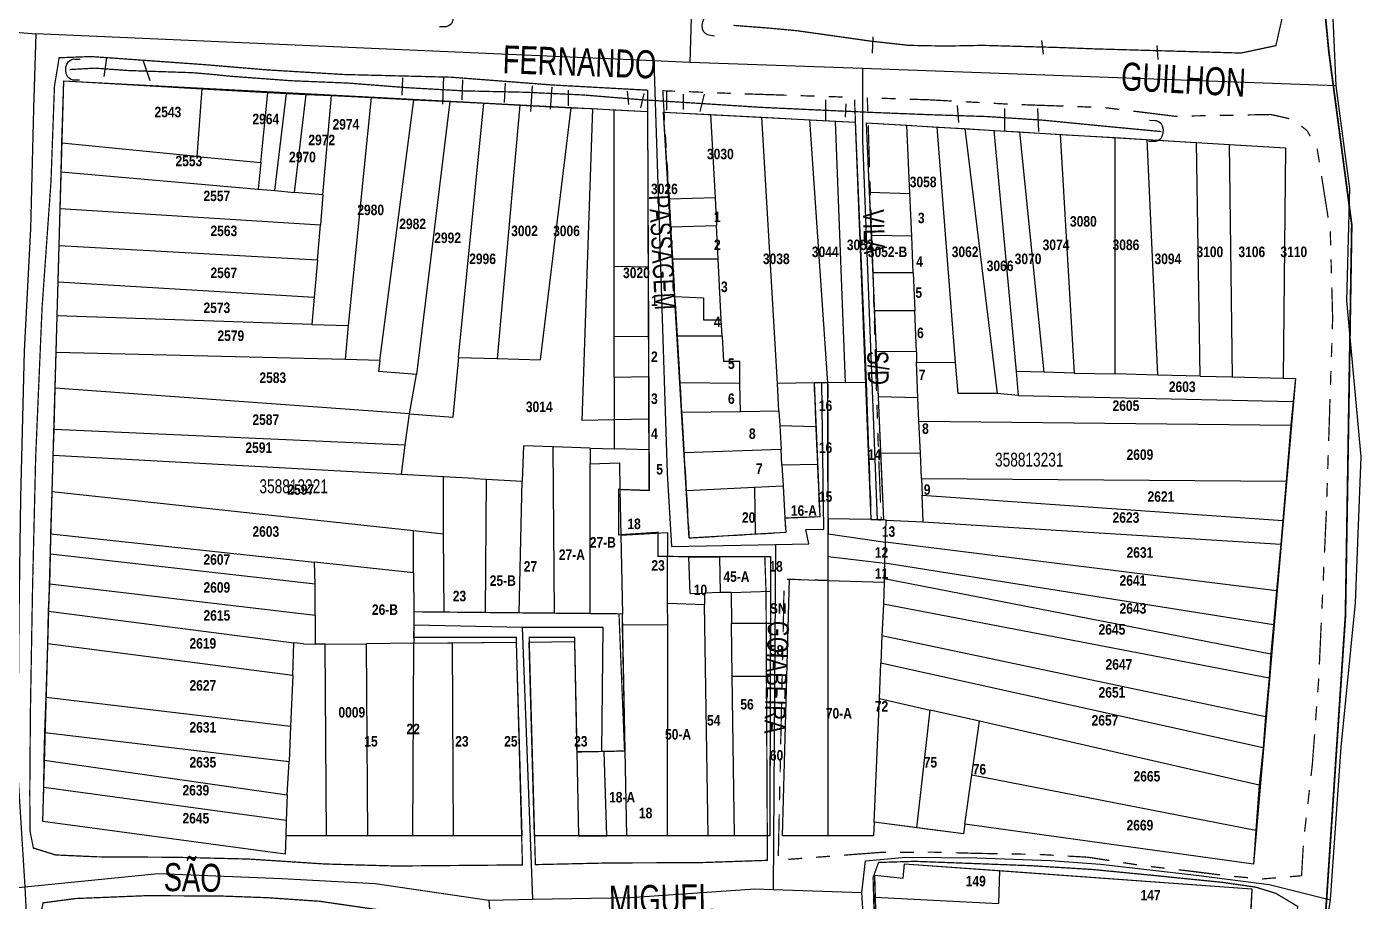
# Model space of a CAD drawing. Extents: x 201676 to 203188, y 4837754 to 4839005.
# Drawn here: x 202997.1 to 203188, y 4838181.3 to 4838306.4 of the extents above; entities that cross this region are included whole.
import ezdxf
from ezdxf.enums import TextEntityAlignment as Align

# ---------------------------------------------------------------- set-up
doc = ezdxf.new("R2010")
doc.units = 0
doc.header["$LTSCALE"] = 1.5
doc.header["$MEASUREMENT"] = 0
for name, pattern in [('PHANTOMX2', [5, 2.5, -0.5, 0.5, -0.5, 0.5, -0.5]), ('TRACO_05', [11, 7, -1, 0.5, -1, 0.5, -1]), ('TRACO_25', [8, 3, -1, 1, -1, 1, -1])]:
    doc.linetypes.add(name, pattern=pattern)
for name, color, linetype in [('CD-MALHA-LOTES', 40, 'CONTINUOUS'), ('CD_TXT_QUADRA', 7, 'CONTINUOUS'), ('HD-VALAS-DRENOS', 170, 'TRACO_05'), ('LM-LIM-SETOR-FISCAL', 7, 'CONTINUOUS'), ('RU-QUADRAS', 210, 'CONTINUOUS'), ('SV-EIXO-RUA-N-PAV', 6, 'CONTINUOUS'), ('SV-ESTIVAS', 7, 'CONTINUOUS'), ('SV-PONTE-BUEIRO', 7, 'CONTINUOUS'), ('SV-RUA-NAO-PAV-S-GUIA-C-GUIA', 7, 'PHANTOMX2'), ('SV-TXT-RUA-N-PAV-S-GUIA-C-GUIA', 7, 'CONTINUOUS'), ('SV-TXT-RUA-PAV-S-GUIA-C-GUIA', 7, 'CONTINUOUS'), ('Th_NmrPort', 7, 'CONTINUOUS')]:
    doc.layers.add(name, color=color, linetype=linetype)
doc.styles.add('3588-13-2D_TXT$0$ARIAL', font='ARIAL.TTF')
doc.styles.add('ARIAL', font='ARIAL.TTF')
doc.styles.get("Standard").update_dxf_attribs({"font": 'swisscbo.ttf'})
doc.linetypes.add('Limite', pattern='A,20,-3,[130,ltypeshp.shx,S=6.35,R=0,X=0,Y=0],-3,20', length=46)

# ---------------------------------------------------------------- blocks, each defined once
blk = doc.blocks.new('COD119', base_point=(203168.731891, 4838570.090081))
at = {"layer": 'SV-PONTE-BUEIRO'}
blk.add_lwpolyline([(203167.221891, 4838568.090081), (203167.221891, 4838568.923414), (203167.221891, 4838569.048414), (203167.347724, 4838569.381748), (203167.599391, 4838569.756748), (203167.976891, 4838569.965081), (203168.480224, 4838570.090081), (203168.983558, 4838570.090081), (203169.486891, 4838569.965081), (203169.864391, 4838569.756748), (203170.116058, 4838569.381748), (203170.241891, 4838569.048414), (203170.241891, 4838568.923414), (203170.241891, 4838568.090081)], dxfattribs=at)

msp = doc.modelspace()

# ---------------------------------------------------------------- linework, layer by layer
at = {"layer": 'CD-MALHA-LOTES', "linetype": 'Continuous'}
for p, q in [((203002.16, 4838289.74), (203002.45, 4838298.65)), ((203002.45, 4838298.65), (203022.17, 4838297.49)), ((203022.17, 4838297.49), (203021.49, 4838287.85)), ((203022.17, 4838297.49), (203031.61, 4838296.97)), ((203030.61, 4838286.96), (203031.61, 4838296.97)), ((203031.61, 4838296.97), (203034.28, 4838296.85)), ((203032.63, 4838282.96), (203034.28, 4838296.85)), ((203034.28, 4838296.85), (203037.1, 4838296.71)), ((203035.43, 4838282.71), (203037.1, 4838296.71)), ((203037.1, 4838296.71), (203040.72, 4838296.54)), ((203039.5, 4838282.36), (203040.72, 4838296.54)), ((203040.72, 4838296.54), (203046.47, 4838296.25)), ((203043.18, 4838263.66), (203046.47, 4838296.25)), ((203046.47, 4838296.25), (203052.49, 4838295.94)), ((203047.65, 4838258.68), (203052.49, 4838295.94)), ((203052.49, 4838295.94), (203057.63, 4838295.71)), ((203057.63, 4838295.71), (203052.87, 4838256.68)), ((203057.63, 4838295.71), (203062.49, 4838295.45)), ((203058.91, 4838259.09), (203062.49, 4838295.45)), ((203062.49, 4838295.45), (203067.65, 4838295.19)), ((203067.65, 4838295.19), (203064.41, 4838258.96)), ((203067.65, 4838295.19), (203075, 4838294.78)), ((203070.6, 4838258.76), (203075, 4838294.78)), ((203075, 4838294.78), (203078.07, 4838294.68)), ((203078.07, 4838294.68), (203076.5, 4838250.09)), ((203078.07, 4838294.68), (203081.13, 4838294.53)), ((203081.16, 4838272.09), (203081.13, 4838294.53)), ((203081.13, 4838294.53), (203085.9, 4838294.28)), ((203085.9, 4838294.28), (203086.01, 4838272)), ((203089.02, 4838281.74), (203088.22, 4838294.16)), ((203088.22, 4838294.16), (203094.93, 4838293.82)), ((203094.93, 4838293.82), (203095.59, 4838281.91)), ((203094.93, 4838293.82), (203102.25, 4838293.45)), ((203102.25, 4838293.45), (203109.11, 4838293.09)), ((203104.48, 4838255.36), (203102.25, 4838293.45)), ((203109.11, 4838293.09), (203112.75, 4838292.91)), ((203111.72, 4838255.48), (203109.11, 4838293.09)), ((203112.75, 4838292.91), (203114.16, 4838255.52)), ((203112.75, 4838292.91), (203115.6, 4838292.74)), ((203115.6, 4838292.74), (203117.16, 4838255.57)), ((203117.23, 4838292.65), (203123, 4838292.3)), ((203117.66, 4838282.75), (203117.23, 4838292.65)), ((203123, 4838292.3), (203127.34, 4838292.04)), ((203123.45, 4838282.54), (203123, 4838292.3)), ((203127.34, 4838292.04), (203131.31, 4838291.84)), ((203129.97, 4838258.38), (203127.34, 4838292.04)), ((203131.31, 4838291.84), (203135.93, 4838253.93)), ((203131.31, 4838291.84), (203135.47, 4838291.56)), ((203135.47, 4838291.56), (203139.1, 4838291.36)), ((203138.66, 4838257.08), (203135.47, 4838291.56)), ((203139.1, 4838291.36), (203142.61, 4838256.98)), ((203139.1, 4838291.36), (203144.93, 4838291)), ((203144.93, 4838291), (203146.93, 4838256.86)), ((203144.93, 4838291), (203152.77, 4838290.53)), ((203152.79, 4838256.73), (203152.77, 4838290.53)), ((203152.77, 4838290.53), (203157.34, 4838290.26)), ((203157.34, 4838290.26), (203158.82, 4838256.58)), ((203157.34, 4838290.26), (203164.43, 4838289.83)), ((203002.08, 4838285.64), (203002.16, 4838289.74)), ((203021.49, 4838287.85), (203002.16, 4838289.74)), ((203164.43, 4838289.83), (203169.09, 4838289.56)), ((203164.95, 4838256.43), (203164.43, 4838289.83)), ((203169.09, 4838289.56), (203169.5, 4838256.31)), ((203169.09, 4838289.56), (203177.16, 4838289.08)), ((203177.16, 4838289.08), (203176.79, 4838256.13)), ((203021.49, 4838287.85), (203030.61, 4838286.96)), ((203030.61, 4838286.96), (203030.24, 4838283.17)), ((203001.94, 4838280.41), (203002.08, 4838285.64)), ((203002.08, 4838285.64), (203030.24, 4838283.17)), ((203030.24, 4838283.17), (203032.63, 4838282.96)), ((203032.63, 4838282.96), (203035.43, 4838282.71)), ((203039.5, 4838282.36), (203035.43, 4838282.71)), ((203117.97, 4838276.55), (203117.66, 4838282.75)), ((203117.66, 4838282.75), (203123.45, 4838282.54)), ((203039.5, 4838282.36), (203039.15, 4838278.06)), ((203095.59, 4838281.91), (203089.02, 4838281.74)), ((203089.25, 4838277.78), (203089.02, 4838281.74)), ((203095.59, 4838281.91), (203095.79, 4838277.96)), ((203123.7, 4838276.46), (203123.45, 4838282.54)), ((203001.8, 4838275.05), (203001.94, 4838280.41)), ((203001.94, 4838280.41), (203039.15, 4838278.06)), ((203038.71, 4838273), (203039.15, 4838278.06)), ((203089.25, 4838277.78), (203095.79, 4838277.96)), ((203089.52, 4838273.21), (203089.25, 4838277.78)), ((203096.03, 4838273.21), (203095.79, 4838277.96)), ((203001.65, 4838269.93), (203001.8, 4838275.05)), ((203038.71, 4838273), (203001.8, 4838275.05)), ((203123.7, 4838276.46), (203117.97, 4838276.55)), ((203118.16, 4838271.19), (203117.97, 4838276.55)), ((203123.91, 4838271.18), (203123.7, 4838276.46)), ((203089.52, 4838273.21), (203096.03, 4838273.21)), ((203089.84, 4838267.83), (203089.52, 4838273.21)), ((203096.47, 4838264.49), (203096.03, 4838273.21)), ((203038.71, 4838273), (203038.24, 4838267.73)), ((203081.16, 4838262.15), (203081.16, 4838272.09)), ((203086.01, 4838272), (203081.16, 4838272.09)), ((203086.01, 4838272), (203086.05, 4838262.07)), ((203123.91, 4838271.18), (203118.16, 4838271.19)), ((203118.39, 4838265.81), (203118.16, 4838271.19)), ((203123.91, 4838271.18), (203124.13, 4838265.8)), ((203001.52, 4838265.07), (203001.65, 4838269.93)), ((203001.65, 4838269.93), (203038.24, 4838267.73)), ((203038.24, 4838267.73), (203037.9, 4838263.83)), ((203089.84, 4838267.83), (203093.93, 4838267.63)), ((203090.18, 4838262.16), (203089.84, 4838267.83)), ((203093.93, 4838267.63), (203093.93, 4838264.49)), ((203118.39, 4838265.81), (203124.13, 4838265.8)), ((203118.64, 4838259.94), (203118.39, 4838265.81)), ((203124.37, 4838259.92), (203124.13, 4838265.8)), ((203001.37, 4838259.82), (203001.52, 4838265.07)), ((203037.9, 4838263.83), (203001.52, 4838265.07)), ((203037.9, 4838263.83), (203043.18, 4838263.66)), ((203042.73, 4838258.79), (203043.18, 4838263.66)), ((203093.93, 4838264.49), (203096.47, 4838264.49)), ((203096.59, 4838262.16), (203096.47, 4838264.49)), ((203081.16, 4838256.28), (203081.16, 4838262.15)), ((203081.16, 4838262.15), (203086.05, 4838262.07)), ((203086.05, 4838262.07), (203086.07, 4838256.37)), ((203096.59, 4838262.16), (203090.18, 4838262.16)), ((203090.58, 4838255.47), (203090.18, 4838262.16)), ((203096.59, 4838262.16), (203096.77, 4838258.51)), ((203001.22, 4838254.72), (203001.37, 4838259.82)), ((203042.73, 4838258.79), (203001.37, 4838259.82)), ((203124.37, 4838259.92), (203118.64, 4838259.94)), ((203118.93, 4838253.45), (203118.64, 4838259.94)), ((203124.37, 4838259.92), (203124.37, 4838258.4)), ((203047.65, 4838258.68), (203042.73, 4838258.79)), ((203047.65, 4838258.68), (203047.44, 4838257.07)), ((203058.91, 4838259.09), (203058.07, 4838250.55)), ((203058.91, 4838259.09), (203064.41, 4838258.96)), ((203064.41, 4838258.96), (203070.6, 4838258.76)), ((203099.1, 4838258.51), (203096.77, 4838258.51)), ((203099.14, 4838255.37), (203099.1, 4838258.51)), ((203124.37, 4838258.4), (203129.97, 4838258.38)), ((203124.59, 4838253.34), (203124.37, 4838258.4)), ((203130.32, 4838253.92), (203129.97, 4838258.38)), ((203052.87, 4838256.68), (203047.44, 4838257.07)), ((203051.86, 4838251.01), (203052.87, 4838256.68)), ((203081.16, 4838256.28), (203086.07, 4838256.37)), ((203081.16, 4838256.28), (203081.16, 4838250.19)), ((203086.07, 4838256.37), (203086.09, 4838250.29)), ((203142.61, 4838256.98), (203138.66, 4838257.08)), ((203138.96, 4838253.64), (203138.66, 4838257.08)), ((203146.93, 4838256.86), (203142.61, 4838256.98)), ((203146.93, 4838256.86), (203152.79, 4838256.73)), ((203158.82, 4838256.58), (203152.79, 4838256.73)), ((203164.95, 4838256.43), (203158.82, 4838256.58)), ((203164.95, 4838256.43), (203169.5, 4838256.31)), ((203169.5, 4838256.31), (203176.79, 4838256.13)), ((203176.79, 4838256.13), (203178.57, 4838256.09)), ((203178.57, 4838256.09), (203178.26, 4838252.78)), ((203001.05, 4838248.84), (203001.22, 4838254.72)), ((203051.86, 4838251.01), (203001.22, 4838254.72)), ((203099.14, 4838255.37), (203090.58, 4838255.47)), ((203090.83, 4838251.22), (203090.58, 4838255.47)), ((203099.19, 4838251.33), (203099.14, 4838255.37)), ((203109.74, 4838255.45), (203104.48, 4838255.36)), ((203104.7, 4838251.41), (203104.48, 4838255.36)), ((203111.72, 4838255.48), (203109.74, 4838255.45)), ((203109.74, 4838255.45), (203110, 4838249.2)), ((203114.16, 4838255.52), (203111.72, 4838255.48)), ((203111.75, 4838236.02), (203111.72, 4838255.48)), ((203114.16, 4838255.52), (203117.16, 4838255.57)), ((203117.16, 4838255.57), (203117.83, 4838235.9)), ((203124.59, 4838253.34), (203118.93, 4838253.45)), ((203119.28, 4838245.34), (203118.93, 4838253.45)), ((203124.73, 4838249.98), (203124.59, 4838253.34)), ((203135.93, 4838253.93), (203130.32, 4838253.92)), ((203138.96, 4838253.64), (203135.93, 4838253.93)), ((203138.96, 4838253.64), (203178.26, 4838252.78)), ((203178.26, 4838252.78), (203177.91, 4838249.4)), ((203051.25, 4838246.61), (203051.86, 4838251.01)), ((203051.86, 4838251.01), (203058.07, 4838250.55)), ((203081.16, 4838250.19), (203076.5, 4838250.09)), ((203086.09, 4838250.29), (203081.16, 4838250.19)), ((203081.16, 4838250.19), (203081.16, 4838246.03)), ((203086.09, 4838250.29), (203086.11, 4838245.87)), ((203099.19, 4838251.33), (203090.83, 4838251.22)), ((203091.17, 4838245.45), (203090.83, 4838251.22)), ((203104.7, 4838251.41), (203099.19, 4838251.33)), ((203104.7, 4838251.41), (203104.82, 4838249.37)), ((203000.94, 4838245.08), (203001.05, 4838248.84)), ((203001.05, 4838248.84), (203051.25, 4838246.61)), ((203104.82, 4838249.37), (203105.02, 4838245.93)), ((203104.82, 4838249.37), (203110, 4838249.2)), ((203110, 4838249.2), (203110.23, 4838243.79)), ((203124.73, 4838249.98), (203177.91, 4838249.4)), ((203124.93, 4838245.42), (203124.73, 4838249.98)), ((203177.91, 4838249.4), (203177.22, 4838241.38)), ((203050.74, 4838242.35), (203051.25, 4838246.61)), ((203068.17, 4838246.45), (203068, 4838241.4)), ((203072.43, 4838246.31), (203068.17, 4838246.45)), ((203000.76, 4838239.89), (203000.94, 4838245.08)), ((203050.74, 4838242.35), (203000.94, 4838245.08)), ((203077.7, 4838246.14), (203072.43, 4838246.31)), ((203072.62, 4838222.52), (203072.43, 4838246.31)), ((203077.7, 4838246.14), (203077.7, 4838243.86)), ((203077.7, 4838246.14), (203081.16, 4838246.03)), ((203086.11, 4838245.87), (203081.16, 4838246.03)), ((203086.11, 4838245.87), (203086.13, 4838240.06)), ((203105.02, 4838245.93), (203091.17, 4838245.45)), ((203091.49, 4838240.08), (203091.17, 4838245.45)), ((203105.14, 4838243.7), (203105.02, 4838245.93)), ((203124.93, 4838245.42), (203119.28, 4838245.34)), ((203119.69, 4838235.86), (203119.28, 4838245.34)), ((203125.09, 4838241.78), (203124.93, 4838245.42)), ((203077.7, 4838243.86), (203081.89, 4838244.03)), ((203077.7, 4838222.47), (203077.7, 4838243.86)), ((203081.89, 4838244.03), (203081.97, 4838240.23)), ((203110.23, 4838243.79), (203105.14, 4838243.7)), ((203105.14, 4838243.7), (203105.31, 4838240.75)), ((203110.23, 4838243.79), (203110.54, 4838236.31)), ((203056.74, 4838242.02), (203050.74, 4838242.35)), ((203056.72, 4838233.83), (203056.74, 4838242.02)), ((203061.16, 4838241.77), (203056.74, 4838242.02)), ((203061.16, 4838241.77), (203062.82, 4838241.68)), ((203062.82, 4838241.68), (203062.71, 4838222.62)), ((203062.82, 4838241.68), (203068, 4838241.4)), ((203067.58, 4838222.57), (203068, 4838241.4)), ((203101.23, 4838240.55), (203105.31, 4838240.75)), ((203105.31, 4838240.75), (203105.57, 4838236.13)), ((203125.09, 4838241.78), (203177.22, 4838241.38)), ((203125.09, 4838241.78), (203125.21, 4838239.42)), ((203177.22, 4838241.38), (203176.76, 4838235.78)), ((203000.6, 4838233.86), (203000.76, 4838239.89)), ((203052.47, 4838234.29), (203000.76, 4838239.89)), ((203081.97, 4838240.23), (203082.1, 4838233.69)), ((203086.13, 4838240.06), (203081.97, 4838240.23)), ((203091.49, 4838240.08), (203101.23, 4838240.55)), ((203091.89, 4838233.27), (203091.49, 4838240.08)), ((203101.23, 4838240.55), (203101.32, 4838233.82)), ((203125.21, 4838239.42), (203176.76, 4838235.78)), ((203125.33, 4838235.58), (203125.21, 4838239.42)), ((203110.54, 4838236.31), (203105.57, 4838236.13)), ((203105.57, 4838236.13), (203105.69, 4838234.07)), ((203117.83, 4838235.9), (203111.75, 4838236.02)), ((203111.75, 4838236.02), (203111.75, 4838233.88)), ((203119.69, 4838235.86), (203117.83, 4838235.9)), ((203120.04, 4838235.82), (203119.69, 4838235.86)), ((203119.94, 4838232.68), (203120.04, 4838235.82)), ((203120.04, 4838235.82), (203125.33, 4838235.58)), ((203125.33, 4838235.58), (203176.47, 4838232.38)), ((203176.76, 4838235.78), (203176.47, 4838232.38)), ((203000.55, 4838230.96), (203000.6, 4838233.86)), ((203000.6, 4838233.86), (203038.31, 4838229.82)), ((203052.46, 4838228.3), (203052.47, 4838234.29)), ((203056.72, 4838233.83), (203052.47, 4838234.29)), ((203056.82, 4838222.68), (203056.72, 4838233.83)), ((203082.1, 4838233.69), (203088.77, 4838234.08)), ((203082.1, 4838233.69), (203082.33, 4838222.4)), ((203088.77, 4838234.08), (203088.77, 4838230.66)), ((203101.32, 4838233.82), (203091.89, 4838233.27)), ((203105.69, 4838234.07), (203101.32, 4838233.82)), ((203111.75, 4838230.61), (203111.75, 4838233.88)), ((203111.75, 4838233.88), (203119.94, 4838232.68)), ((203119.85, 4838229.67), (203119.94, 4838232.68)), ((203175.86, 4838225.71), (203119.94, 4838232.68)), ((203176.47, 4838232.38), (203175.86, 4838225.71)), ((203000.43, 4838226.67), (203000.55, 4838230.96)), ((203038.38, 4838226.65), (203000.55, 4838230.96)), ((203052.46, 4838228.3), (203038.31, 4838229.82)), ((203038.38, 4838226.65), (203038.31, 4838229.82)), ((203088.77, 4838230.66), (203091.84, 4838230.6)), ((203088.79, 4838223.93), (203088.77, 4838230.66)), ((203091.84, 4838230.6), (203096.2, 4838230.6)), ((203092, 4838225.33), (203091.84, 4838230.6)), ((203096.2, 4838230.6), (203103.52, 4838230.61)), ((203096.2, 4838230.6), (203096.29, 4838225.46)), ((203103.52, 4838230.61), (203103.5, 4838225.65)), ((203111.75, 4838227.21), (203111.75, 4838230.61)), ((203111.75, 4838230.61), (203119.85, 4838229.67)), ((203119.77, 4838227.49), (203119.85, 4838229.67)), ((203175.44, 4838220.86), (203119.85, 4838229.67)), ((203052.46, 4838228.3), (203052.51, 4838222.72)), ((203105.24, 4838190.67), (203106.23, 4838227.37)), ((203106.23, 4838227.37), (203111.75, 4838227.21)), ((203119.77, 4838227.49), (203119.76, 4838226.98)), ((203119.77, 4838227.49), (203175.04, 4838216.69)), ((203000.28, 4838222.8), (203000.43, 4838226.67)), ((203038.38, 4838222.21), (203000.43, 4838226.67)), ((203038.38, 4838222.21), (203038.38, 4838226.65)), ((203092, 4838225.33), (203094.05, 4838225.39)), ((203096.29, 4838225.46), (203094.05, 4838225.39)), ((203094.05, 4838225.39), (203094.08, 4838223.77)), ((203097.88, 4838225.5), (203096.29, 4838225.46)), ((203097.88, 4838225.5), (203103.5, 4838225.65)), ((203097.88, 4838225.5), (203097.94, 4838221.05)), ((203103.5, 4838225.65), (203103.49, 4838221.04)), ((203111.75, 4838190.69), (203111.75, 4838227.21)), ((203111.75, 4838227.21), (203119.76, 4838226.98)), ((203119.76, 4838226.98), (203119.66, 4838223.79)), ((203175.86, 4838225.71), (203175.44, 4838220.86)), ((203088.8, 4838220.89), (203088.79, 4838223.93)), ((203088.79, 4838223.93), (203094.08, 4838223.77)), ((203094.61, 4838190.7), (203094.08, 4838223.77)), ((203119.66, 4838223.79), (203119.43, 4838219.27)), ((203174.83, 4838213.25), (203119.66, 4838223.79)), ((203000.16, 4838218.15), (203000.28, 4838222.8)), ((203000.28, 4838222.8), (203035.32, 4838218.3)), ((203038.38, 4838222.21), (203038.39, 4838218.08)), ((203052.51, 4838222.72), (203052.5, 4838218.22)), ((203056.82, 4838222.68), (203052.51, 4838222.72)), ((203062.71, 4838222.62), (203056.82, 4838222.68)), ((203067.58, 4838222.57), (203062.71, 4838222.62)), ((203072.62, 4838222.52), (203067.58, 4838222.57)), ((203077.7, 4838222.47), (203072.62, 4838222.52)), ((203082.33, 4838222.4), (203077.7, 4838222.47)), ((203082.36, 4838220.86), (203082.33, 4838222.4)), ((203082.36, 4838220.86), (203088.8, 4838220.89)), ((203082.73, 4838202.82), (203082.36, 4838220.86)), ((203088.76, 4838190.69), (203088.8, 4838220.89)), ((203103.49, 4838221.04), (203097.94, 4838221.05)), ((203098.04, 4838213.52), (203097.94, 4838221.05)), ((203103.49, 4838221.04), (203103.47, 4838213.52)), ((203175.44, 4838220.86), (203175.04, 4838216.69)), ((202999.93, 4838210.51), (203000.16, 4838218.15)), ((203035.2, 4838213.59), (203000.16, 4838218.15)), ((203035.2, 4838213.59), (203035.32, 4838218.3)), ((203036.7, 4838218.13), (203035.32, 4838218.3)), ((203036.7, 4838218.13), (203038.39, 4838218.08)), ((203039.81, 4838218.09), (203038.39, 4838218.08)), ((203039.81, 4838218.09), (203045.69, 4838218.15)), ((203039.99, 4838190.69), (203039.81, 4838218.09)), ((203052.5, 4838218.22), (203045.69, 4838218.15)), ((203045.69, 4838218.15), (203045.87, 4838190.69)), ((203052.37, 4838190.69), (203052.5, 4838218.22)), ((203052.5, 4838218.22), (203058.02, 4838218.28)), ((203058.02, 4838218.28), (203067.15, 4838218.38)), ((203058.19, 4838190.69), (203058.02, 4838218.28)), ((203067.15, 4838218.38), (203067.92, 4838190.69)), ((203069, 4838218.39), (203075.49, 4838218.46)), ((203069.77, 4838190.69), (203069, 4838218.39)), ((203075.49, 4838218.46), (203075.81, 4838202.67)), ((203119.43, 4838219.27), (203119.3, 4838215.36)), ((203174.31, 4838207.7), (203119.43, 4838219.27)), ((203175.04, 4838216.69), (203174.83, 4838213.25)), ((203119.11, 4838210.32), (203119.3, 4838215.36)), ((203173.93, 4838203.25), (203119.3, 4838215.36)), ((203035.2, 4838213.59), (203034.88, 4838206.35)), ((203098.04, 4838213.52), (203103.47, 4838213.52)), ((203098.34, 4838190.69), (203098.04, 4838213.52)), ((203103.47, 4838213.52), (203103.41, 4838190.69)), ((203174.83, 4838213.25), (203174.31, 4838207.7)), ((202999.75, 4838205.46), (202999.93, 4838210.51)), ((202999.93, 4838210.51), (203034.88, 4838206.35)), ((203118.34, 4838192.62), (203119.11, 4838210.32)), ((203119.11, 4838210.32), (203126.32, 4838208.67)), ((203124.43, 4838191.83), (203126.32, 4838208.67)), ((203133.39, 4838207.06), (203126.32, 4838208.67)), ((203034.88, 4838206.35), (203034.66, 4838201.31)), ((203132.3, 4838199.4), (203133.39, 4838207.06)), ((203173.4, 4838197.94), (203133.39, 4838207.06)), ((203174.31, 4838207.7), (203173.93, 4838203.25)), ((202999.64, 4838201.49), (202999.75, 4838205.46)), ((202999.75, 4838205.46), (203034.66, 4838201.31)), ((203079.74, 4838202.75), (203075.81, 4838202.67)), ((203075.81, 4838202.67), (203076.06, 4838190.69)), ((203079.74, 4838202.75), (203082.73, 4838202.82)), ((203080.1, 4838190.69), (203079.74, 4838202.75)), ((203082.97, 4838190.69), (203082.73, 4838202.82)), ((203173.93, 4838203.25), (203173.4, 4838197.94)), ((202999.57, 4838197.58), (202999.64, 4838201.49)), ((202999.64, 4838201.49), (203034.4, 4838196.53)), ((203034.4, 4838196.53), (203034.66, 4838201.31)), ((203131.3, 4838192.36), (203132.3, 4838199.4)), ((203132.3, 4838199.4), (203172.89, 4838191.5)), ((202999.46, 4838192.72), (202999.57, 4838197.58)), ((203034.24, 4838192.89), (202999.57, 4838197.58)), ((203173.4, 4838197.94), (203172.89, 4838191.5)), ((203034.4, 4838196.53), (203034.24, 4838192.89)), ((203034.24, 4838192.89), (203034.2, 4838190.68)), ((203034.09, 4838188.04), (202999.46, 4838192.72)), ((203118.34, 4838192.62), (203118.24, 4838190.69)), ((203124.43, 4838191.83), (203118.34, 4838192.62)), ((203131.1, 4838190.96), (203124.43, 4838191.83)), ((203131.3, 4838192.36), (203131.1, 4838190.96)), ((203172.56, 4838186.63), (203131.3, 4838192.36)), ((203172.89, 4838191.5), (203172.56, 4838186.63)), ((203034.2, 4838190.68), (203034.09, 4838188.04)), ((203039.99, 4838190.69), (203034.2, 4838190.68)), ((203045.87, 4838190.69), (203039.99, 4838190.69)), ((203052.37, 4838190.69), (203045.87, 4838190.69)), ((203058.19, 4838190.69), (203052.37, 4838190.69)), ((203067.92, 4838190.69), (203058.19, 4838190.69)), ((203076.06, 4838190.69), (203069.77, 4838190.69)), ((203076.06, 4838190.69), (203080.1, 4838190.69)), ((203082.97, 4838190.69), (203080.1, 4838190.69)), ((203088.76, 4838190.69), (203082.97, 4838190.69)), ((203094.61, 4838190.7), (203088.76, 4838190.69)), ((203098.34, 4838190.69), (203094.61, 4838190.7)), ((203103.41, 4838190.69), (203098.34, 4838190.69)), ((203111.75, 4838190.69), (203105.24, 4838190.67)), ((203118.24, 4838190.69), (203111.75, 4838190.69)), ((203122.49, 4838184.61), (203122.65, 4838186.69)), ((203122.65, 4838186.69), (203136.24, 4838185.7)), ((203136.24, 4838185.7), (203136.11, 4838181)), ((203136.24, 4838185.7), (203172.31, 4838183.09)), ((203118.41, 4838185.04), (203122.49, 4838184.61)), ((203118.49, 4838181.9), (203118.41, 4838185.04)), ((203118.49, 4838181.9), (203136.11, 4838181)), ((203118.64, 4838176.76), (203118.49, 4838181.9)), ((203172.31, 4838183.09), (203172.09, 4838178.71))]:
    msp.add_line(p, q, dxfattribs=at)
at = {"layer": 'HD-VALAS-DRENOS', "const_width": 0.18}
for points in [[(203098.21, 4838306.59), (203103.25, 4838306.2), (203107.24, 4838305.83), (203112.58, 4838305.08), (203117.86, 4838304.33), (203123.29, 4838303.73), (203128.49, 4838303.63), (203133.85, 4838303.73), (203139.55, 4838303.57), (203144.54, 4838303.43), (203149.79, 4838303.23), (203155.34, 4838303.07), (203160.69, 4838302.92), (203165.69, 4838302.78), (203170.78, 4838302.63), (203175.77, 4838303.69), (203176.91, 4838308.72)], [(203159.4, 4838291.4), (203151.02, 4838292.19), (203142.59, 4838293.02), (203134.45, 4838293.55), (203126.33, 4838293.81), (203118.26, 4838294.13), (203110.02, 4838294.5), (203102.02, 4838294.87), (203093.64, 4838295.41), (203085, 4838295.96), (203076.66, 4838296.64), (203068.57, 4838297.02), (203059.67, 4838297.22), (203051.51, 4838297.68), (203043.04, 4838298.34), (203034.97, 4838298.67), (203026.2, 4838299.32), (203023.78, 4838299.57), (203020.88, 4838299.82), (203011.68, 4838300.13), (203006.89, 4838300.47), (203003.28, 4838300.27)]]:
    msp.add_lwpolyline(points, dxfattribs=at)
at = {"layer": 'LM-LIM-SETOR-FISCAL', "linetype": 'Limite', "ltscale": 0.1}
msp.add_lwpolyline([(202799.42, 4837832.96, 0.25, 0.25, 0), (202822.48, 4837825.27, 0.25, 0.25, 0), (202824.7, 4837758.45, 0.25, 0.25, 0), (202914.71, 4837762.4, 0.25, 0.25, 0), (202953.65, 4837763.77, 0.25, 0.25, 0), (202989.93, 4837766.03, 0.25, 0.25, 0), (203012.38, 4837766.56, 0.25, 0.25, 0), (203010.37, 4837849.35, 0.25, 0.25, 0), (203009.91, 4837875.52, 0.25, 0.25, 0), (203008.2, 4837936.4, 0.25, 0.25, 0), (202997.46, 4838050.61, 0.25, 0.25, 0), (203028.27, 4838050.42, 0.25, 0.25, 0), (203045.71, 4838049.96, 0.25, 0.25, 0), (203178.43, 4838048.09, 0.25, 0.25, 0), (203176.19, 4838104.34, 0.25, 0.25, 0), (203180.45, 4838134.11, 0.25, 0.25, 0), (203181.83, 4838151.18, 0.25, 0.25, 0), (203182.74, 4838177.35, 0.25, 0.25, 0), (203185.72, 4838222.21, 0.25, 0.25, 0), (203186.62, 4838278.08, 0.25, 0.25, 0), (203183.34, 4838302.84, 0.25, 0.25, 0), (203180.94, 4838327.88, 0.25, 0.25, 0)], format="xyseb", dxfattribs=at)
at = {"layer": 'RU-QUADRAS', "color": 6, "linetype": 'Continuous'}
for points in [[(202999.46, 4838192.72), (203002.45, 4838298.65), (203085.9, 4838294.28), (203086.13, 4838240.06), (203081.97, 4838240.23), (203082.1, 4838233.69), (203088.77, 4838234.08), (203088.77, 4838230.66), (203103.52, 4838230.61), (203103.41, 4838190.69), (203069.77, 4838190.69), (203069, 4838218.39), (203075.49, 4838218.46), (203075.81, 4838202.67), (203082.73, 4838202.82), (203082.33, 4838222.4), (203052.51, 4838222.72), (203052.5, 4838218.22), (203067.15, 4838218.38), (203067.92, 4838190.69), (203034.2, 4838190.68), (203034.09, 4838188.04)], [(203088.22, 4838294.16), (203115.6, 4838292.74), (203117.83, 4838235.9), (203119.69, 4838235.86), (203117.23, 4838292.65), (203177.16, 4838289.08), (203176.79, 4838256.13), (203178.57, 4838256.09), (203172.56, 4838186.63), (203131.3, 4838192.36), (203131.1, 4838190.96), (203118.34, 4838192.62), (203118.24, 4838190.69), (203105.24, 4838190.67), (203106.23, 4838227.37), (203111.75, 4838227.21), (203111.72, 4838255.48), (203109.74, 4838255.45), (203110.54, 4838236.31), (203105.57, 4838236.13), (203105.69, 4838234.07), (203091.89, 4838233.27)]]:
    msp.add_lwpolyline(points, close=True, dxfattribs=at)
msp.add_lwpolyline([(203120.02, 4838128.3), (203118.41, 4838185.04), (203122.49, 4838184.61), (203122.65, 4838186.69), (203172.31, 4838183.09, -0.011571), (203165.44, 4838082.28)], format="xyb", dxfattribs=at)
at = {"layer": 'SV-EIXO-RUA-N-PAV'}
for points in [[(203179.47, 4838048.88), (203178.9, 4838056.35), (203176.01, 4838072.87), (203174.77, 4838086.5), (203178.9, 4838114.17), (203181.79, 4838132.34), (203181.38, 4838167.44), (203183.59, 4838181.54), (203185.1, 4838203.37), (203187.16, 4838224.01), (203187.99, 4838244.87), (203185.92, 4838267.17), (203186.33, 4838283.28), (203184.37, 4838297.94), (203182.26, 4838346.44), (203175.13, 4838414.44), (203172.04, 4838444.05), (203166.94, 4838526.43), (203164.75, 4838562.15), (203161.94, 4838582.73)], [(203082.2, 4838579.17), (203085.68, 4838531.75), (203088.29, 4838489.23), (203090.15, 4838439.07), (203091.65, 4838398.79), (203092.02, 4838361.68), (203092.77, 4838328.49), (203091.96, 4838301.3)], [(202803.72, 4838301.55), (202882.04, 4838305.13), (202931.49, 4838305.41), (202975.25, 4838305.89), (202984.08, 4838305.98), (202991.48, 4838305.95), (202998.46, 4838305.37)], [(202998.46, 4838305.37), (202998.13, 4838294.64), (202997.69, 4838277.48), (202996.8, 4838260.05), (202996.25, 4838239.02), (202996.03, 4838222.25), (202995.81, 4838200.17), (202996.86, 4838183.4), (202997.24, 4838175.77), (202997.8, 4838159.94), (202998.35, 4838149.43), (202999.68, 4838126.35), (203001.56, 4838102.17), (203002.89, 4838078.43), (203004.77, 4838061.72), (203006.1, 4838050.93), (203006.1, 4838050.35)], [(203184.37, 4838297.94), (203116.65, 4838300.4), (203091.96, 4838301.3), (203086.8, 4838301.53), (202998.46, 4838305.37)], [(203086.8, 4838301.53), (203088.72, 4838242.54), (203089.36, 4838232.07), (203104.21, 4838232.33), (203108.98, 4838232.42), (203108.57, 4838234.49), (203111.13, 4838234.56), (203110.84, 4838255.47)], [(203116.65, 4838300.4), (203116.65, 4838290.12), (203118.74, 4838235.87)], [(203104.21, 4838232.33), (203103.89, 4838183.02)], [(203052.5, 4838220.85), (203068.04, 4838220.52), (203079.51, 4838220.52), (203079.34, 4838202.74)], [(203069.5, 4838181.6), (203068.04, 4838220.52)], [(203117.07, 4838187.08), (203122.86, 4838187.64), (203133, 4838187.54), (203143.55, 4838187.13), (203150.69, 4838186.61), (203164.35, 4838185.06), (203174.8, 4838183.71), (203183.59, 4838181.54)], [(202809.18, 4838167.29), (202821.08, 4838168.58), (202845.54, 4838168.9), (202879.96, 4838170.19), (202911.82, 4838172.76), (202913.27, 4838172.93), (202939.81, 4838175.98), (202966.2, 4838180.16), (202983.35, 4838182), (202996.86, 4838183.4), (203015.93, 4838185.28), (203033.61, 4838184.56), (203046.97, 4838183.84), (203063.21, 4838181.49), (203069.5, 4838181.6), (203083.42, 4838181.85), (203101.28, 4838183.11), (203103.89, 4838183.02), (203116.54, 4838182.57)], [(203119.6, 4838098.03), (203118.52, 4838114.27), (203117.25, 4838134.66), (203117.79, 4838151.27), (203117.61, 4838164.62), (203116.89, 4838177.25), (203116.54, 4838182.57), (203117.07, 4838187.08)], [(203063.21, 4838181.49), (203064.47, 4838164.53), (203065.73, 4838141.43), (203066.28, 4838117.88), (203066.46, 4838095.69)]]:
    msp.add_lwpolyline(points, dxfattribs=at)
at = {"layer": 'SV-ESTIVAS'}
for points in [[(203118.11, 4838302.62), (203118.18, 4838304.97)], [(203142.27, 4838304.44), (203142.47, 4838302.48)], [(203158.76, 4838303.72), (203158.9, 4838301.72)], [(203008.2, 4838299.28), (203008.58, 4838301.97)], [(203014.79, 4838298.64), (203013.82, 4838301.47)], [(203050.85, 4838296.62), (203050.92, 4838299.07)], [(203056.73, 4838299.26), (203056.61, 4838295.31)], [(203059.43, 4838295.93), (203059.52, 4838298.78)], [(203065.56, 4838298.31), (203065.43, 4838295.56)], [(203069.24, 4838294.25), (203069.45, 4838297.95)], [(203072.24, 4838297.77), (203072, 4838294.62)], [(203074.62, 4838295.1), (203074.63, 4838297.3)], [(203083.03, 4838297.16), (203083.18, 4838295.26)], [(203084.96, 4838294.81), (203085.42, 4838296.84)], [(203088.63, 4838297.22), (203088.61, 4838294.45)], [(203091.06, 4838294.58), (203091.07, 4838296.73)], [(203093.45, 4838294.26), (203094.07, 4838296.75)], [(203111.36, 4838295.96), (203111.38, 4838293.01)], [(203114.24, 4838293.48), (203114.3, 4838295.38)], [(203130.2, 4838295.13), (203130.38, 4838292.72)], [(203136.99, 4838291.43), (203136.99, 4838294.68)], [(203141.69, 4838294.7), (203141.84, 4838291.39)]]:
    msp.add_lwpolyline(points, dxfattribs=at)
at = {"layer": 'SV-RUA-NAO-PAV-S-GUIA-C-GUIA', "linetype": 'TRACO_25', "const_width": 0.18, "flags": 128}
msp.add_lwpolyline([(203103.06, 4838187.17), (203102.92, 4838213.52), (203102.89, 4838221.04), (203102.86, 4838225.65), (203102.69, 4838230.61), (203096.2, 4838230.6), (203091.84, 4838230.6), (203087.79, 4838230.66), (203087.41, 4838230.65), (203087.43, 4838234.08), (203081.79, 4838233.72), (203081.77, 4838240.22), (203086.13, 4838240.06), (203086.11, 4838245.87), (203086.09, 4838250.29), (203086.07, 4838256.37), (203086.05, 4838262.07), (203086.01, 4838272), (203085.93, 4838297.32), (203072.35, 4838298.06), (203057.78, 4838299.18), (203042.53, 4838299.56), (203031.54, 4838300.22), (203022.61, 4838300.97), (203006.34, 4838302.13), (203001.78, 4838301.96), (203001.11, 4838297.88), (203000.61, 4838284.18), (202999.34, 4838266.26), (202998.42, 4838244.77), (202997.97, 4838225.76), (202997.67, 4838208.51), (202997.58, 4838196.8), (202997.62, 4838191.35), (202998.1, 4838188.93), (203001.28, 4838187.94), (203007.37, 4838187.67), (203018.37, 4838187.61), (203028.82, 4838187.36), (203039.76, 4838186.65), (203049.95, 4838186.36), (203068.03, 4838186.52), (203067.14, 4838219.08), (203057.64, 4838219.08), (203052.49, 4838219.08), (203052.51, 4838222.72), (203056.82, 4838222.68), (203062.71, 4838222.62), (203067.58, 4838222.57), (203072.62, 4838222.52), (203077.7, 4838222.47), (203081.84, 4838222.43), (203081.9, 4838220.89), (203082.63, 4838202.82), (203079.74, 4838202.75), (203075.81, 4838202.67), (203075.48, 4838219.08), (203068.99, 4838219.08), (203069.88, 4838186.56), (203080.53, 4838186.8), (203093.34, 4838186.84)], close=True, dxfattribs=at)
at = {"layer": 'SV-RUA-NAO-PAV-S-GUIA-C-GUIA', "const_width": 0.18}
for points in [[(203088.84, 4838297.21), (203088.1, 4838297.24)], [(203088.1, 4838297.24), (203088.35, 4838292.99)], [(203089.84, 4838297.17), (203088.84, 4838297.21)], [(203093.83, 4838297.02), (203091.84, 4838297.1)], [(203097.83, 4838296.87), (203095.83, 4838296.94)], [(203100.58, 4838296.77), (203099.83, 4838296.79)], [(203100.83, 4838296.76), (203100.58, 4838296.77)], [(203105.83, 4838296.6), (203100.83, 4838296.76)], [(203109.83, 4838296.47), (203107.83, 4838296.53)], [(203113.82, 4838296.34), (203111.82, 4838296.41)], [(203115.76, 4838289.98), (203115.52, 4838295.97)], [(203117.42, 4838296.23), (203117.35, 4838296.23)], [(203117.35, 4838296.23), (203117.41, 4838294.3)], [(203121.42, 4838296.1), (203119.42, 4838296.16)], [(203126.27, 4838295.94), (203123.42, 4838296.03)], [(203126.42, 4838295.93), (203126.27, 4838295.94)], [(203129.41, 4838295.77), (203126.42, 4838295.93)], [(203133.41, 4838295.55), (203131.41, 4838295.66)], [(203137.4, 4838295.33), (203135.41, 4838295.44)], [(203145.4, 4838295.04), (203139.4, 4838295.25)], [(203149.39, 4838294.9), (203147.4, 4838294.97)], [(203153.38, 4838294.57), (203151.39, 4838294.81)], [(203161.32, 4838293.59), (203155.36, 4838294.33)], [(203117.48, 4838292.3), (203117.66, 4838286.3)], [(203161.75, 4838293.6), (203161.32, 4838293.59)], [(203165.75, 4838293.67), (203163.75, 4838293.64)], [(203169.75, 4838293.74), (203167.75, 4838293.71)], [(203172.03, 4838293.79), (203171.75, 4838293.78)], [(203172.75, 4838293.8), (203172.03, 4838293.79)], [(203175.02, 4838293.84), (203172.75, 4838293.8)], [(203175.73, 4838293.69), (203175.02, 4838293.84)], [(203177.55, 4838293.28), (203175.73, 4838293.69)], [(203177.67, 4838293.22), (203177.55, 4838293.28)], [(203180.25, 4838291.51), (203179.39, 4838292.21)], [(203088.47, 4838290.99), (203088.59, 4838288.99)], [(203180.68, 4838290.73), (203180.25, 4838291.51)], [(203181.69, 4838288.87), (203181.63, 4838288.98)], [(203181.83, 4838288), (203181.69, 4838288.87)], [(203088.71, 4838287), (203088.83, 4838285)], [(203115.93, 4838285.98), (203115.84, 4838287.98)], [(203181.99, 4838287.01), (203181.83, 4838288)], [(203183.24, 4838279.11), (203182.3, 4838285.04)], [(203088.94, 4838283), (203089, 4838282.01)], [(203116.09, 4838281.98), (203116.01, 4838283.98)], [(203117.73, 4838284.3), (203117.76, 4838283.3)], [(203117.76, 4838283.3), (203117.77, 4838282.75)], [(203117.77, 4838282.75), (203117.79, 4838282.3)], [(203089, 4838282.01), (203089.02, 4838281.74)], [(203089.02, 4838281.74), (203089.24, 4838278.01)], [(203116.41, 4838273.99), (203116.17, 4838279.99)], [(203117.85, 4838280.3), (203117.91, 4838278.31)], [(203089.24, 4838278.01), (203089.25, 4838277.78)], [(203089.25, 4838277.78), (203089.3, 4838277.01)], [(203183.61, 4838275.14), (203183.55, 4838277.14)], [(203089.41, 4838275.02), (203089.47, 4838274.02)], [(203117.98, 4838276.31), (203118.14, 4838271.31)], [(203089.47, 4838274.02), (203089.52, 4838273.21)], [(203089.52, 4838273.21), (203089.53, 4838273.02)], [(203183.71, 4838271.14), (203183.66, 4838273.14)], [(203116.57, 4838269.99), (203116.49, 4838271.99)], [(203118.14, 4838271.31), (203118.14, 4838271.19)], [(203118.14, 4838271.19), (203118.17, 4838270.31)], [(203089.65, 4838271.02), (203089.77, 4838269.03)], [(203183.89, 4838264.54), (203183.77, 4838269.14)], [(203116.74, 4838266), (203116.66, 4838268)], [(203118.23, 4838268.31), (203118.29, 4838266.31)], [(203089.89, 4838267.03), (203090.13, 4838263.04)], [(203117.06, 4838258), (203116.82, 4838264)], [(203118.36, 4838264.31), (203118.42, 4838262.31)], [(203183.84, 4838263.14), (203183.87, 4838264.14)], [(203183.87, 4838264.14), (203183.89, 4838264.54)], [(203090.13, 4838263.04), (203090.18, 4838262.16)], [(203090.18, 4838262.16), (203090.25, 4838261.04)], [(203118.48, 4838260.31), (203118.49, 4838259.93)], [(203118.49, 4838259.93), (203118.66, 4838254.32)], [(203183.71, 4838259.15), (203183.78, 4838261.14)], [(203090.37, 4838259.05), (203090.49, 4838257.05)], [(203117.16, 4838255.57), (203117.14, 4838256.01)], [(203183.58, 4838255.15), (203183.64, 4838257.15)], [(203090.6, 4838255.05), (203090.72, 4838253.06)], [(203109.77, 4838254.61), (203109.74, 4838255.45)], [(203109.74, 4838255.45), (203109.9, 4838255.45)], [(203109.82, 4838253.61), (203109.77, 4838254.61)], [(203111.73, 4838255.3), (203111.75, 4838254.97)], [(203111.75, 4838254.97), (203111.75, 4838253.3)], [(203117.18, 4838255.01), (203117.16, 4838255.57)], [(203117.22, 4838254.01), (203117.18, 4838255.01)], [(203117.38, 4838250.01), (203117.3, 4838252.01)], [(203118.73, 4838252.32), (203118.79, 4838250.32)], [(203183.47, 4838251.94), (203183.51, 4838253.15)], [(203090.84, 4838251.06), (203091.13, 4838246.07)], [(203110, 4838249.2), (203109.9, 4838251.62)], [(203111.75, 4838251.3), (203111.75, 4838245.3)], [(203183.32, 4838247.15), (203183.45, 4838251.15)], [(203183.45, 4838251.15), (203183.47, 4838251.94)], [(203110.02, 4838248.62), (203110, 4838249.2)], [(203110.15, 4838245.62), (203110.02, 4838248.62)], [(203118.85, 4838248.32), (203118.92, 4838246.32)], [(203117.7, 4838242.02), (203117.46, 4838248.01)], [(203091.13, 4838246.07), (203091.17, 4838245.45)], [(203091.17, 4838245.45), (203091.19, 4838245.07)], [(203183.19, 4838243.15), (203183.25, 4838245.15)], [(203091.31, 4838243.07), (203091.43, 4838241.08)], [(203110.32, 4838241.62), (203110.24, 4838243.62)], [(203111.75, 4838243.3), (203111.75, 4838241.3)], [(203118.99, 4838244.32), (203119.24, 4838238.33)], [(203183.06, 4838239.16), (203183.12, 4838241.16)], [(203091.55, 4838239.08), (203091.67, 4838237.08)], [(203110.49, 4838237.63), (203110.4, 4838239.63)], [(203111.75, 4838239.3), (203111.75, 4838237.3)], [(203117.86, 4838238.02), (203117.78, 4838240.02)], [(203182.95, 4838236.16), (203182.98, 4838236.79)], [(203182.98, 4838236.79), (203182.99, 4838237.16)], [(203091.78, 4838235.09), (203091.84, 4838234.09)], [(203105.57, 4838236.13), (203109.86, 4838236.29)], [(203105.61, 4838235.42), (203105.57, 4838236.13)], [(203105.67, 4838234.43), (203105.61, 4838235.42)], [(203111.75, 4838235.3), (203111.75, 4838234.3)], [(203117.95, 4838235.9), (203117.95, 4838236.02)], [(203118.83, 4838235.87), (203117.95, 4838235.9)], [(203119.34, 4838235.85), (203118.83, 4838235.87)], [(203119.32, 4838236.33), (203119.34, 4838235.85)], [(203182.72, 4838231.16), (203182.95, 4838236.16)], [(203091.84, 4838234.09), (203091.89, 4838233.27)], [(203091.89, 4838233.27), (203096.06, 4838233.51)], [(203098.06, 4838233.63), (203100.06, 4838233.75)], [(203102.05, 4838233.86), (203104.05, 4838233.98)], [(203111.75, 4838234.3), (203111.75, 4838233.88)], [(203111.75, 4838233.88), (203111.75, 4838231.3)], [(203111.75, 4838231.3), (203111.75, 4838230.61)], [(203111.75, 4838230.61), (203111.75, 4838229.3)], [(203182.54, 4838227.17), (203182.63, 4838229.17)], [(203107.84, 4838227.32), (203105.84, 4838227.38)], [(203111.75, 4838227.21), (203109.84, 4838227.26)], [(203111.75, 4838227.3), (203111.75, 4838227.21)], [(203105.43, 4838225.76), (203105.31, 4838219.76)], [(203182.36, 4838223.17), (203182.45, 4838225.17)], [(203181.99, 4838215.18), (203182.26, 4838221.17)], [(203105.26, 4838217.76), (203105.22, 4838215.76)], [(203105.18, 4838213.76), (203105.13, 4838211.76)], [(203181.75, 4838211.19), (203181.9, 4838213.18)], [(203105.09, 4838209.76), (203104.96, 4838203.77)], [(203181.45, 4838207.2), (203181.6, 4838209.19)], [(203180.99, 4838200.97), (203181.31, 4838205.2)], [(203104.92, 4838201.77), (203104.88, 4838199.77)], [(203180.91, 4838200.22), (203180.99, 4838200.97)], [(203180.79, 4838199.23), (203180.91, 4838200.22)], [(203104.83, 4838197.77), (203104.79, 4838195.77)], [(203180.34, 4838195.25), (203180.57, 4838197.24)], [(203104.75, 4838193.77), (203104.62, 4838187.77)], [(203179.88, 4838191.28), (203180.11, 4838193.27)], [(203179.44, 4838184.97), (203179.69, 4838189.29)], [(203106.04, 4838187.31), (203108.03, 4838187.46)], [(203110.03, 4838187.61), (203112.02, 4838187.76)], [(203114.02, 4838187.91), (203119, 4838188.29)], [(203119, 4838188.29), (203119.25, 4838188.31)], [(203119.25, 4838188.31), (203120, 4838188.31)], [(203122, 4838188.32), (203124, 4838188.33)], [(203126, 4838188.34), (203126.75, 4838188.34)], [(203126.75, 4838188.34), (203128, 4838188.31)], [(203130, 4838188.25), (203133, 4838188.17)], [(203133, 4838188.17), (203133, 4838188.17)], [(203133, 4838188.17), (203136, 4838188.12)], [(203138, 4838188.08), (203140, 4838188.05)], [(203142, 4838188.01), (203143.99, 4838187.9)], [(203145.99, 4838187.78), (203147.99, 4838187.67)], [(203147.99, 4838187.67), (203148.84, 4838187.62)], [(203148.84, 4838187.62), (203151.95, 4838187.15)], [(203153.93, 4838186.84), (203155.9, 4838186.54)], [(203157.89, 4838186.28), (203159.87, 4838186.05)], [(203161.86, 4838185.82), (203162.85, 4838185.71)], [(203162.85, 4838185.71), (203163.84, 4838185.59)], [(203163.84, 4838185.59), (203167.81, 4838185.09)], [(203169.8, 4838184.87), (203171.79, 4838184.69)], [(203173.79, 4838184.51), (203173.81, 4838184.51)], [(203173.81, 4838184.51), (203175.78, 4838184.67)], [(203177.77, 4838184.83), (203178.77, 4838184.91)], [(203178.77, 4838184.91), (203179.44, 4838184.97)]]:
    msp.add_lwpolyline(points, dxfattribs=at)
at = {"layer": 'SV-RUA-NAO-PAV-S-GUIA-C-GUIA', "linetype": 'TRACO_25', "const_width": 0.18, "flags": 128}
msp.add_lwpolyline([(203104.04, 4838051.37), (203097.28, 4838051.3), (203087.43, 4838051.85), (203076.19, 4838052.25), (203066.95, 4838052.55), (203059.86, 4838052.58), (203051.22, 4838053.32), (203042.08, 4838055.02), (203032.54, 4838055.61), (203026.44, 4838055.64), (203016.05, 4838055.49), (203007.19, 4838056.93), (203006.23, 4838067.16), (203005.16, 4838078.23), (203005.07, 4838079.1), (203003.84, 4838091.7), (203003.01, 4838102.73), (203002.62, 4838117.1), (203001.49, 4838133.25), (203000.49, 4838147.18), (202999.43, 4838156.92), (202998.99, 4838167.69), (202998.66, 4838176.96), (202999.48, 4838181.09), (203004.15, 4838181.71), (203014.31, 4838182.12), (203025.12, 4838182.06), (203031.51, 4838181.83), (203039, 4838181.32), (203048.47, 4838179.95), (203055, 4838177.57), (203059.69, 4838175.23), (203061.75, 4838172.17), (203062.55, 4838165.39), (203064.61, 4838125.96), (203064.67, 4838095.28), (203068.37, 4838095.28), (203068.46, 4838113.69), (203068.5, 4838134.15), (203067.3, 4838153.1), (203066.24, 4838168.44), (203066.16, 4838174.25), (203070.85, 4838175.52), (203079.82, 4838176.16), (203090.31, 4838177.07), (203097.91, 4838178.65), (203107.77, 4838178.87), (203113.85, 4838178.2), (203115.59, 4838176.15), (203116.61, 4838168.22), (203116.86, 4838150.9), (203116.01, 4838135.31), (203117.07, 4838120.32), (203117.95, 4838103.93), (203118.01, 4838097.47), (203120.73, 4838097.95), (203120.04, 4838108.83), (203119.08, 4838122.01), (203118.59, 4838134.74), (203118.78, 4838158.55), (203118.4, 4838176.37), (203118.17, 4838184.7), (203118.95, 4838186.87), (203124.15, 4838187.03), (203140.68, 4838186.41), (203149.6, 4838185.86), (203157.82, 4838185.06), (203168.15, 4838184.02), (203172.88, 4838183.34), (203175.76, 4838182.45), (203178.89, 4838180.58), (203178.16, 4838174.08), (203177.92, 4838168.98), (203177.78, 4838154.08), (203178.43, 4838140), (203178.03, 4838128.05), (203175.92, 4838115.75), (203174.15, 4838103.04), (203172.37, 4838091.73), (203172.13, 4838083.13), (203172.64, 4838078.41), (203173.07, 4838074.4), (203175.4, 4838063.33), (203176.82, 4838056.83)], dxfattribs=at)

# ---------------------------------------------------------------- block references
at = {"layer": 'SV-PONTE-BUEIRO'}
for p, rotation in [((203058.13, 4838307.92, 3.44), 271), ((203093.77, 4838306.87, 3.74), 81), ((203002.75, 4838300.31), 87.99999999999999), ((203159.63, 4838291.44), 268.0000000000001)]:
    msp.add_blockref('COD119', p, dxfattribs=dict(at, rotation=rotation))

# ---------------------------------------------------------------- texts
at = {"layer": 'CD_TXT_QUADRA', "linetype": 'Continuous', "style": 'ARIAL', "width": 0.7}
for s, p in [('358813231', (203135.61, 4838243.48)), ('358813221', (203030.42, 4838239.67))]:
    msp.add_text(s, height=2, dxfattribs=at).set_placement(p)
at = {"layer": 'SV-TXT-RUA-N-PAV-S-GUIA-C-GUIA', "width": 0.7}
for s, height, rotation, style, p in [('FERNANDO', 4, 358, 'ARIAL', (203065.16, 4838299.74)), ('PASSAGEM', 3, 273, 'ARIAL', (203086.12, 4838282.27)), ('VILA                 S/D', 3, 271.7215, '3588-13-2D_TXT$0$ARIAL', (203116.71, 4838280.2)), ('GOIABEIRA', 3, 268, 'ARIAL', (203103.17, 4838221.45)), ('SÃO', 4, 359, 'ARIAL', (203016.72, 4838182.79)), ('MIGUEL', 4, 1, 'ARIAL', (203080.45, 4838179.54))]:
    msp.add_text(s, height=height, rotation=rotation, dxfattribs=dict(at, style=style)).set_placement(p)
at = {"layer": 'SV-TXT-RUA-PAV-S-GUIA-C-GUIA', "style": 'ARIAL', "width": 0.7}
msp.add_text('GUILHON', height=4, rotation=356.9348, dxfattribs=at).set_placement((203153.55, 4838297.33))
at = {"layer": 'Th_NmrPort', "color": 1}
for s, p in [('2543', (203015.42, 4838294.2)), ('2964', (203029.42, 4838293.2)), ('2974', (203040.88, 4838292.44)), ('2972', (203037.42, 4838290.2)), ('2970', (203034.66, 4838287.76)), ('3030', (203094.42, 4838288.2)), ('2553', (203018.42, 4838287.2)), ('3058', (203123.42, 4838284.2)), ('2557', (203022.42, 4838282.2)), ('3026', (203086.42, 4838283.2)), ('2980', (203044.42, 4838280.2)), ('2982', (203050.42, 4838278.2)), ('1', (203095.42, 4838279.2)), ('3', (203124.58, 4838279.05)), ('3080', (203146.33, 4838278.56)), ('2563', (203023.42, 4838277.2)), ('2992', (203055.42, 4838276.2)), ('3002', (203066.42, 4838277.2)), ('3006', (203072.42, 4838277.2)), ('2', (203095.42, 4838275.2)), ('3044', (203109.42, 4838274.2)), ('3052', (203114.42, 4838275.2)), ('3052-B', (203117.42, 4838274.2)), ('3062', (203129.42, 4838274.2)), ('3074', (203142.42, 4838275.2)), ('3086', (203152.42, 4838275.2)), ('3100', (203164.42, 4838274.2)), ('3106', (203170.42, 4838274.2)), ('3110', (203176.42, 4838274.2)), ('2996', (203060.42, 4838273.2)), ('3038', (203102.42, 4838273.2)), ('4', (203124.34, 4838272.81)), ('3070', (203138.42, 4838273.2)), ('3094', (203158.42, 4838273.2)), ('2567', (203023.42, 4838271.2)), ('3020', (203082.42, 4838271.2)), ('3066', (203134.42, 4838272.2)), ('3', (203096.42, 4838269.2)), ('1', (203086.42, 4838267.2)), ('5', (203124.22, 4838268.37)), ('2573', (203022.42, 4838266.2)), ('4', (203095.42, 4838264.2)), ('2579', (203024.42, 4838262.2)), ('6', (203124.46, 4838262.61)), ('2', (203086.42, 4838259.2)), ('5', (203097.42, 4838258.2)), ('2583', (203030.42, 4838256.2)), ('7', (203124.7, 4838256.6)), ('3', (203086.42, 4838253.2)), ('6', (203097.42, 4838253.2)), ('2603', (203160.47, 4838254.9)), ('3014', (203068.52, 4838252.04)), ('16', (203110.42, 4838252.2)), ('2605', (203152.42, 4838252.2)), ('2587', (203029.42, 4838250.2)), ('4', (203086.42, 4838248.2)), ('8', (203100.42, 4838248.2)), ('8', (203125.18, 4838248.92)), ('2591', (203028.42, 4838246.2)), ('16', (203110.42, 4838246.2)), ('14', (203117.42, 4838245.2)), ('2609', (203154.42, 4838245.2)), ('5', (203087.17, 4838243.11)), ('7', (203101.42, 4838243.2)), ('2597', (203034.42, 4838240.2)), ('9', (203125.42, 4838240.2)), ('15', (203110.42, 4838239.2)), ('2621', (203157.42, 4838239.2)), ('20', (203099.42, 4838236.2)), ('16-A', (203106.42, 4838237.2)), ('2623', (203152.42, 4838236.2)), ('2603', (203029.42, 4838234.2)), ('18', (203083.04, 4838235.3)), ('13', (203119.42, 4838234.2)), ('27-B', (203077.66, 4838232.65)), ('27-A', (203073.24, 4838230.89)), ('12', (203118.42, 4838231.2)), ('2631', (203154.42, 4838231.2)), ('2607', (203022.42, 4838230.2)), ('27', (203068.22, 4838229.21)), ('23', (203086.47, 4838229.35)), ('18', (203103.34, 4838229.21)), ('25-B', (203063.36, 4838227.18)), ('45-A', (203096.77, 4838227.75)), ('11', (203118.42, 4838228.2)), ('2641', (203153.42, 4838227.2)), ('2609', (203022.42, 4838226.2)), ('23', (203058.07, 4838224.97)), ('10', (203092.53, 4838225.85)), ('26-B', (203046.51, 4838223.03)), ('SN', (203103.42, 4838223.2)), ('2643', (203153.42, 4838223.2)), ('2615', (203022.42, 4838222.2)), ('2645', (203150.42, 4838220.2)), ('2619', (203020.42, 4838218.2)), ('58', (203103.42, 4838217.2)), ('2647', (203151.42, 4838215.2)), ('2627', (203020.42, 4838212.2)), ('56', (203099.19, 4838209.49)), ('2651', (203150.42, 4838211.2)), ('0009', (203041.72, 4838208.35)), ('70-A', (203111.42, 4838208.2)), ('72', (203118.42, 4838209.2)), ('2631', (203020.42, 4838206.2)), ('22', (203051.45, 4838205.96)), ('54', (203094.42, 4838207.2)), ('2657', (203149.42, 4838207.2)), ('15', (203045.42, 4838204.2)), ('23', (203058.42, 4838204.2)), ('25', (203065.42, 4838204.2)), ('23', (203075.42, 4838204.2)), ('50-A', (203088.42, 4838205.2)), ('60', (203103.42, 4838202.2)), ('2635', (203020.42, 4838201.2)), ('75', (203125.42, 4838201.2)), ('76', (203132.42, 4838200.2)), ('2665', (203155.42, 4838199.2)), ('2639', (203019.42, 4838197.2)), ('18-A', (203080.42, 4838196.2)), ('2645', (203019.42, 4838193.2)), ('18', (203084.69, 4838193.94)), ('2669', (203154.42, 4838192.2)), ('149', (203131.42, 4838184.2)), ('147', (203156.42, 4838182.2))]:
    msp.add_text(s, height=1.5, dxfattribs=at).set_placement(p, align=Align.MIDDLE_LEFT)

doc.saveas('drawing.dxf')
